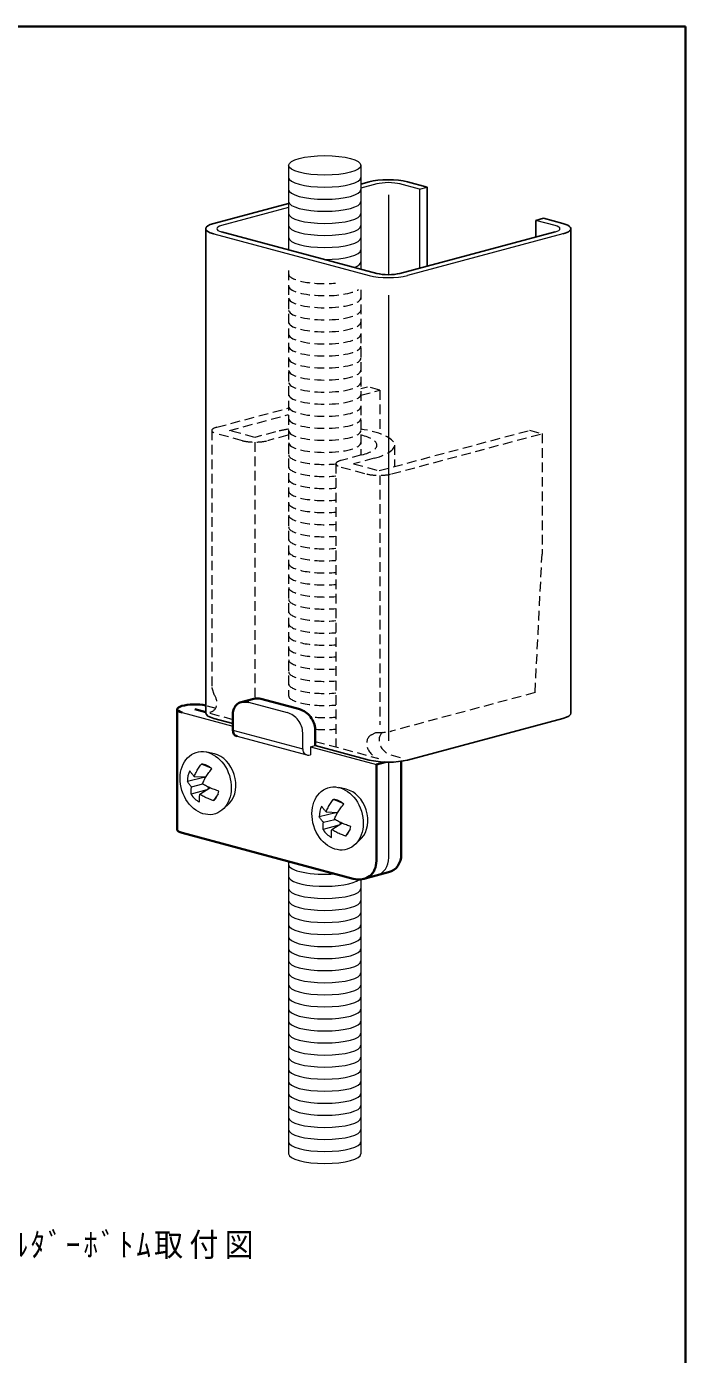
# Model space of a CAD drawing. Units: millimetres on the paper. Extents: x -405 to 405, y -286 to 286.
# Drawn here: x -97.5 to -15.5, y -176.2 to -11 of the extents above; entities that cross this region are included whole.
import ezdxf

# ---------------------------------------------------------------- set-up
doc = ezdxf.new("R2010")
doc.units = ezdxf.units.MM
doc.linetypes.add('DASHED1', pattern=[1.8, 1.2, -0.6])
for name, color, linetype, lineweight in [('0-1_吊りボルト', 4, 'Continuous', 18), ('0-3_BPボトム', 7, 'Continuous', 35), ('0-4_ビス', 4, 'Continuous', 18), ('0-5_ブレース材', 5, 'Continuous', 25), ('0-8_寸法線', 7, 'Continuous', 18), ('F-0_図面枠', 4, 'Continuous', 18)]:
    doc.layers.add(name, color=color, linetype=linetype, lineweight=lineweight)
doc.styles.add('ＭＳ ゴシック', font='')
doc.styles.get('ＭＳ ゴシック').set_extended_font_data('MS Gothic')

msp = doc.modelspace()

# ---------------------------------------------------------------- linework, layer by layer
at = {"layer": '0-1_吊りボルト'}
for p, q in [((-64.889, -28.275), (-64.889, -38.781)), ((-55.889, -28.275), (-55.889, -41.192)), ((-64.889, -114.903), (-64.889, -151.275)), ((-55.889, -117.137), (-55.889, -151.275))]:
    msp.add_line(p, q, dxfattribs=at)
at = {"layer": '0-1_吊りボルト', "linetype": 'DASHED1'}
for p, q in [((-64.889, -41.369), (-64.889, -94.275)), ((-55.889, -43.78), (-55.889, -64.334))]:
    msp.add_line(p, q, dxfattribs=at)
at = {"layer": '0-1_吊りボルト'}
msp.add_ellipse((-60.389, -28.275), major_axis=(4.5, 0), ratio=0.27, dxfattribs=at)
msp.add_ellipse((-60.389, -28.275), major_axis=(4.5, 0), ratio=0.27, dxfattribs=at)
for centre, major_axis, start_param, end_param in [((-60.389, -28.7), (-4.5, 0), 0, 0.0686802), ((-60.389, -29.775), (4.5, 0), 3.1415927, 6.2831853), ((-60.389, -31.275), (4.5, 0), 3.1415927, 6.2831853), ((-60.389, -32.775), (4.5, 0), 3.1415927, 6.2831853), ((-60.389, -34.275), (4.5, 0), 3.1415927, 6.2831853), ((-60.389, -35.775), (4.5, 0), 3.1415927, 6.2831853), ((-60.389, -37.275), (4.5, 0), 3.1415927, 6.2831853), ((-60.389, -38.775), (4.5, 0), 3.1415927, 3.1464895), ((-60.389, -38.775), (4.5, 0), 4.7151167, 6.2831853), ((-60.389, -40.275), (4.5, 0), 5.6708256, 6.2831853), ((-60.389, -115.275), (4.5, 0), 3.1415927, 4.9927045), ((-60.389, -116.775), (4.5, 0), 3.1415927, 5.9693005), ((-60.389, -118.275), (4.5, 0), 3.1415927, 6.2831853), ((-60.389, -119.775), (4.5, 0), 3.1415927, 6.2831853), ((-60.389, -121.275), (4.5, 0), 3.1415927, 6.2831853), ((-60.389, -122.775), (4.5, 0), 3.1415927, 6.2831853), ((-60.389, -124.275), (4.5, 0), 3.1415927, 6.2831853), ((-60.389, -125.775), (4.5, 0), 3.1415927, 6.2831853), ((-60.389, -127.275), (4.5, 0), 3.1415927, 6.2831853), ((-60.389, -128.775), (4.5, 0), 3.1415927, 6.2831853), ((-60.389, -130.275), (4.5, 0), 3.1415927, 6.2831853), ((-60.389, -131.775), (4.5, 0), 3.1415927, 6.2831853), ((-60.389, -133.275), (4.5, 0), 3.1415927, 6.2831853), ((-60.389, -134.775), (4.5, 0), 3.1415927, 6.2831853), ((-60.389, -136.275), (4.5, 0), 3.1415927, 6.2831853), ((-60.389, -137.775), (4.5, 0), 3.1415927, 6.2831853), ((-60.389, -139.275), (4.5, 0), 3.1415927, 6.2831853), ((-60.389, -140.775), (4.5, 0), 3.1415927, 6.2831853), ((-60.389, -142.275), (4.5, 0), 3.1415927, 6.2831853), ((-60.389, -143.775), (4.5, 0), 3.1415927, 6.2831853), ((-60.389, -145.275), (4.5, 0), 3.1415927, 6.2831853), ((-60.389, -146.775), (4.5, 0), 3.1415927, 6.2831853), ((-60.389, -148.275), (4.5, 0), 3.1415927, 6.2831853), ((-60.389, -149.775), (4.5, 0), 3.1415927, 6.2831853), ((-60.389, -151.275), (4.5, 0), 3.1415927, 6.2831853)]:
    msp.add_ellipse(centre, major_axis=major_axis, ratio=0.27, start_param=start_param, end_param=end_param, dxfattribs=at)
at = {"layer": '0-1_吊りボルト', "linetype": 'DASHED1'}
for centre, start_param, end_param in [((-60.389, -41.775), 3.1415927, 5.0153695), ((-60.389, -43.275), 3.1415927, 5.9229539), ((-60.389, -44.775), 3.1415927, 6.2831853), ((-60.389, -46.275), 3.1415927, 6.2831853), ((-60.389, -47.775), 3.1415927, 6.2831853), ((-60.389, -49.275), 3.1415927, 6.2831853), ((-60.389, -50.775), 3.1415927, 6.2831853), ((-60.389, -52.275), 3.1415927, 6.2831853), ((-60.389, -53.775), 3.1415927, 6.2831853), ((-60.389, -55.275), 3.1415927, 6.2831853), ((-60.389, -56.775), 3.1415927, 6.2831853), ((-60.389, -58.275), 3.1415927, 6.2831853), ((-60.389, -59.775), 3.1415927, 6.2831853), ((-60.389, -61.275), 3.1415927, 6.2831853), ((-60.389, -62.775), 3.1415927, 6.2831853), ((-60.389, -64.275), 3.1415927, 5.0265006), ((-60.389, -64.275), 6.2327404, 6.2831853), ((-60.389, -65.775), 3.1415927, 5.0262066), ((-60.389, -67.275), 3.1415927, 5.0262066), ((-60.389, -68.775), 3.1415927, 5.0262066), ((-60.389, -70.275), 3.1415927, 5.0262066), ((-60.389, -71.775), 3.1415927, 5.0262066), ((-60.389, -73.275), 3.1415927, 5.0262066), ((-60.389, -74.775), 3.1415927, 5.0262066), ((-60.389, -74.775), 3.1415927, 5.0262066), ((-60.389, -76.275), 3.1415927, 5.0262066), ((-60.389, -77.775), 3.1415927, 5.0262066), ((-60.389, -79.275), 3.1415927, 5.0262066), ((-60.389, -80.775), 3.1415927, 5.0262066), ((-60.389, -82.275), 3.1415927, 5.0262066), ((-60.389, -83.775), 3.1415927, 5.0262066), ((-60.389, -85.275), 3.1415927, 5.0262066), ((-60.389, -86.775), 3.1415927, 5.0262066), ((-60.389, -88.275), 3.1415927, 5.0262066), ((-60.389, -89.775), 3.1415927, 5.0262066), ((-60.389, -91.275), 3.1415927, 5.0262066), ((-60.389, -92.775), 3.1415927, 5.0262066), ((-60.389, -94.275), 3.1415927, 5.0262066), ((-60.389, -95.775), 4.4410952, 5.0262066), ((-60.389, -97.275), 4.4410952, 5.0262066)]:
    msp.add_ellipse(centre, major_axis=(4.5, 0), ratio=0.27, start_param=start_param, end_param=end_param, dxfattribs=at)
at = {"layer": '0-3_BPボトム', "color": 4, "linetype": 'DASHED1', "lineweight": 18}
for p, q in [((-55.889, -56.052), (-55.076, -55.834)), ((-53.53, -56.249), (-55.076, -55.834)), ((-55.889, -56.88), (-53.53, -56.249)), ((-53.53, -56.249), (-53.53, -61.659)), ((-73.815, -60.855), (-64.889, -58.464)), ((-72.269, -61.27), (-64.889, -59.292)), ((-74.455, -61.27), (-74.455, -93.27)), ((-70.627, -62.538), (-73.815, -61.684)), ((-69.082, -62.124), (-72.269, -61.27)), ((-66.522, -61.438), (-69.082, -62.124)), ((-69.082, -62.709), (-69.082, -94.47)), ((-64.977, -61.852), (-67.536, -62.538)), ((-64.977, -61.852), (-64.975, -61.851)), ((-52.083, -66.679), (-33.344, -61.657)), ((-34.89, -61.243), (-33.344, -61.657)), ((-33.344, -61.657), (-33.344, -76.657)), ((-55.802, -64.311), (-58.362, -64.997)), ((-51.717, -63.081), (-51.717, -65.752)), ((-58.999, -65.41), (-58.999, -100.654)), ((-58.36, -65.824), (-55.173, -66.678)), ((-54.256, -64.724), (-56.816, -65.41)), ((-53.53, -66.849), (-53.53, -97.901)), ((-34.213, -93.89), (-33.344, -76.657)), ((-74.394, -93.423), (-74.197, -94.063)), ((-34.213, -93.89), (-52.084, -98.679)), ((-75.023, -95.532), (-73.971, -95.814)), ((-74.695, -96.448), (-71.833, -97.215)), ((-54.562, -99.123), (-54.042, -98.843)), ((-61.594, -99.958), (-53.722, -102.068)), ((-52.187, -101.651), (-50.873, -102.003))]:
    msp.add_line(p, q, dxfattribs=at)
at = {"layer": '0-3_BPボトム'}
for p, q in [((-70.782, -95.065), (-69.237, -94.651)), ((-68.356, -94.664), (-63.513, -95.962)), ((-78.753, -95.946), (-78.753, -110.945)), ((-76.568, -95.946), (-75.195, -96.314)), ((-71.833, -98.561), (-71.833, -96.561)), ((-61.594, -100.476), (-61.594, -98.445)), ((-50.873, -114.002), (-50.873, -102.436)), ((-53.963, -102.831), (-52.869, -102.538)), ((-53.963, -114.83), (-53.963, -102.831)), ((-78.138, -111.353), (-56.861, -117.054)), ((-55.542, -117.073), (-52.451, -116.245))]:
    msp.add_line(p, q, dxfattribs=at)
at = {"layer": '0-3_BPボトム', "color": 4, "lineweight": 18}
for p, q in [((-69.901, -95.078), (-65.058, -96.376)), ((-78.138, -96.354), (-71.833, -98.043)), ((-71.833, -98.561), (-63.14, -100.89)), ((-63.14, -100.89), (-63.14, -98.876)), ((-71.307, -99.308), (-62.614, -101.638)), ((-62.174, -100.631), (-61.594, -100.476)), ((-62.174, -100.631), (-53.963, -102.831)), ((-62.174, -100.631), (-62.174, -101.631)), ((-52.418, -114.416), (-52.418, -102.544))]:
    msp.add_line(p, q, dxfattribs=at)
at = {"layer": '0-3_BPボトム', "color": 4, "linetype": 'DASHED1', "lineweight": 18}
msp.add_lwpolyline([(-56.816, -65.41), (-53.629, -66.264), (-34.89, -61.243)], dxfattribs=at)
for centre, major_axis, ratio, start_param, end_param in [((-72.269, -61.27), (2.185, 0), 0.268, 2.3560997, 3.9270856), ((-60.389, -63.081), (8.671, 0), 0.268, 2.1164218, 2.3562893), ((-60.389, -63.081), (8.671, 0), 0.268, 5.4975027, 7.3083562), ((-69.082, -62.124), (2.185, 0), 0.268, 3.926896, 5.4978819), ((-60.389, -63.081), (6.488, 0), 0.268, 2.3372537, 2.3562893), ((-60.389, -63.081), (6.488, 0), 0.268, 5.4975027, 7.0875243), ((-56.816, -65.41), (2.183, 0), 0.268, 2.3547833, 3.926896), ((-53.629, -66.264), (2.183, 0), 0.268, 3.926896, 5.4978819), ((-75.264, -94.795), (-1.023, 1.333), 0.77, 2.7612735, 4.671791), ((-72.269, -93.27), (2.185, 0), 0.268, 3.1415927, 3.3664992), ((-76.568, -95.946), (2.185, 0), 0.268, 0.7853034, 0.785493), ((-53.722, -100.568), (-1.023, 1.333), 0.77, 6.1175575, 8.64112), ((-53.629, -98.264), (2.183, 0), 0.268, 4.5231227, 5.4978819), ((-52.177, -100.153), (-1.023, 1.333), 0.77, 0.0234653, 2.3579347)]:
    msp.add_ellipse(centre, major_axis=major_axis, ratio=ratio, start_param=start_param, end_param=end_param, dxfattribs=at)
at = {"layer": '0-3_BPボトム'}
for centre, major_axis, ratio, start_param, end_param in [((-76.568, -95.946), (2.185, 0), 0.268, 0.8916809, 3.9109275), ((-69.901, -97.078), (-1.364, 1.777), 0.77, 5.4925709, 7.0737997), ((-68.356, -96.664), (-1.364, 1.777), 0.77, 5.4925709, 5.9758352), ((-75.264, -94.795), (-1.023, 1.333), 0.77, 2.3509783, 2.4053538), ((-63.526, -97.958), (-1.364, 1.777), 0.77, 3.9252521, 5.4995259), ((-70.867, -98.302), (0.682, 0.889), 0.77, 2.3509783, 3.4521071), ((-76.568, -110.945), (2.185, 0), 0.268, 3.1415927, 3.9109275), ((-53.771, -113.226), (-2.045, 2.666), 0.77, 2.8307759, 3.932207), ((-56.861, -114.054), (-2.045, 2.666), 0.77, 2.3579332, 3.932207)]:
    msp.add_ellipse(centre, major_axis=major_axis, ratio=ratio, start_param=start_param, end_param=end_param, dxfattribs=at)
at = {"layer": '0-3_BPボトム', "color": 4, "lineweight": 18}
for centre, major_axis, start_param, end_param in [((-65.072, -98.372), (-1.364, 1.777), 3.9252521, 5.4995259), ((-62.174, -100.631), (0.682, 0.889), 2.3509783, 3.9252521), ((-55.316, -113.64), (-2.045, 2.666), 2.8307759, 3.932207)]:
    msp.add_ellipse(centre, major_axis=major_axis, ratio=0.77, start_param=start_param, end_param=end_param, dxfattribs=at)
at = {"layer": '0-4_ビス'}
for p, q in [((-74.13, -101.52), (-75.079, -101.297)), ((-77.175, -103.648), (-77.189, -103.629)), ((-77.116, -103.731), (-77.175, -103.648)), ((-77.057, -103.814), (-77.116, -103.731)), ((-76.996, -103.896), (-77.057, -103.814)), ((-76.935, -103.977), (-76.996, -103.896)), ((-76.873, -104.057), (-76.935, -103.977)), ((-76.811, -104.136), (-76.873, -104.057)), ((-76.6, -104.204), (-76.539, -104.071)), ((-76.539, -104.071), (-76.473, -103.94)), ((-76.473, -103.94), (-76.405, -103.81)), ((-76.405, -103.81), (-76.333, -103.681)), ((-76.333, -103.681), (-76.258, -103.553)), ((-76.258, -103.553), (-76.179, -103.425)), ((-76.179, -103.425), (-76.098, -103.299)), ((-76.098, -103.299), (-76.014, -103.174)), ((-76.014, -103.174), (-75.928, -103.049)), ((-75.928, -103.049), (-75.839, -102.925)), ((-75.839, -102.925), (-75.748, -102.802)), ((-75.748, -102.802), (-75.731, -102.779)), ((-74.525, -103.293), (-75.731, -102.779)), ((-75.065, -104.205), (-74.981, -104.08)), ((-74.981, -104.08), (-74.895, -103.955)), ((-74.895, -103.955), (-74.806, -103.831)), ((-74.806, -103.831), (-74.715, -103.708)), ((-74.715, -103.708), (-74.622, -103.585)), ((-74.622, -103.585), (-74.527, -103.463)), ((-74.527, -103.463), (-74.447, -103.362)), ((-75.428, -104.439), (-77.497, -104.961)), ((-77.448, -105.031), (-77.497, -104.961)), ((-77.389, -105.113), (-77.448, -105.031)), ((-77.329, -105.195), (-77.389, -105.113)), ((-77.267, -105.276), (-77.329, -105.195)), ((-77.206, -105.356), (-77.267, -105.276)), ((-77.143, -105.435), (-77.206, -105.356)), ((-77.079, -105.512), (-77.143, -105.435)), ((-77.015, -105.589), (-77.079, -105.512)), ((-76.984, -105.624), (-77.015, -105.589)), ((-76.984, -105.624), (-75.575, -105.259)), ((-76.747, -104.213), (-76.811, -104.136)), ((-76.682, -104.29), (-76.747, -104.213)), ((-76.652, -104.325), (-76.682, -104.29)), ((-76.652, -104.325), (-76.6, -104.204)), ((-76.652, -104.325), (-75.18, -104.388)), ((-75.951, -106.53), (-74.679, -105.733)), ((-75.619, -105.231), (-75.567, -105.11)), ((-75.567, -105.11), (-75.505, -104.978)), ((-75.505, -104.978), (-75.44, -104.846)), ((-75.44, -104.846), (-75.372, -104.716)), ((-75.428, -104.439), (-75.405, -104.378)), ((-75.275, -104.546), (-75.428, -104.439)), ((-75.372, -104.716), (-75.3, -104.587)), ((-75.3, -104.587), (-75.224, -104.459)), ((-75.224, -104.459), (-75.146, -104.332)), ((-75.146, -104.332), (-75.065, -104.205)), ((-74.847, -105.657), (-74.933, -105.893)), ((-57.71, -105.92), (-58.659, -105.697)), ((-75.073, -105.98), (-77.023, -106.532)), ((-73.657, -106.482), (-74.234, -107.333)), ((-59.507, -107.449), (-59.419, -107.325)), ((-59.419, -107.325), (-59.328, -107.202)), ((-59.328, -107.202), (-59.31, -107.179)), ((-58.104, -107.693), (-59.31, -107.179)), ((-73.035, -108.385), (-72.225, -107.602)), ((-59.007, -108.839), (-61.077, -109.361)), ((-60.755, -108.048), (-60.768, -108.029)), ((-60.696, -108.131), (-60.755, -108.048)), ((-60.636, -108.214), (-60.696, -108.131)), ((-60.576, -108.296), (-60.636, -108.214)), ((-60.515, -108.377), (-60.576, -108.296)), ((-60.453, -108.457), (-60.515, -108.377)), ((-60.39, -108.536), (-60.453, -108.457)), ((-60.326, -108.613), (-60.39, -108.536)), ((-60.262, -108.69), (-60.326, -108.613)), ((-60.231, -108.724), (-60.262, -108.69)), ((-60.231, -108.724), (-60.179, -108.604)), ((-60.231, -108.724), (-58.76, -108.787)), ((-60.179, -108.604), (-60.118, -108.471)), ((-60.118, -108.471), (-60.053, -108.34)), ((-60.053, -108.34), (-59.984, -108.21)), ((-59.984, -108.21), (-59.912, -108.081)), ((-59.912, -108.081), (-59.837, -107.953)), ((-59.837, -107.953), (-59.759, -107.825)), ((-59.759, -107.825), (-59.678, -107.699)), ((-59.678, -107.699), (-59.594, -107.574)), ((-59.594, -107.574), (-59.507, -107.449)), ((-59.007, -108.839), (-58.984, -108.778)), ((-58.855, -108.946), (-59.007, -108.839)), ((-58.951, -109.116), (-58.879, -108.987)), ((-58.879, -108.987), (-58.804, -108.859)), ((-58.804, -108.859), (-58.725, -108.732)), ((-58.725, -108.732), (-58.644, -108.605)), ((-58.644, -108.605), (-58.561, -108.48)), ((-58.561, -108.48), (-58.474, -108.355)), ((-58.474, -108.355), (-58.386, -108.231)), ((-58.386, -108.231), (-58.295, -108.108)), ((-58.295, -108.108), (-58.202, -107.985)), ((-58.202, -107.985), (-58.107, -107.863)), ((-58.107, -107.863), (-58.027, -107.762)), ((-61.028, -109.431), (-61.077, -109.361)), ((-60.968, -109.513), (-61.028, -109.431)), ((-60.908, -109.595), (-60.968, -109.513)), ((-60.847, -109.676), (-60.908, -109.595)), ((-60.785, -109.756), (-60.847, -109.676)), ((-60.722, -109.835), (-60.785, -109.756)), ((-60.658, -109.912), (-60.722, -109.835)), ((-60.594, -109.989), (-60.658, -109.912)), ((-58.652, -110.38), (-60.602, -110.932)), ((-60.563, -110.024), (-60.594, -109.989)), ((-60.563, -110.024), (-59.154, -109.659)), ((-59.53, -110.93), (-58.258, -110.133)), ((-59.198, -109.631), (-59.146, -109.51)), ((-59.146, -109.51), (-59.085, -109.378)), ((-59.085, -109.378), (-59.02, -109.246)), ((-59.02, -109.246), (-58.951, -109.116)), ((-58.427, -110.057), (-58.513, -110.293)), ((-57.236, -110.882), (-57.814, -111.733)), ((-56.614, -112.785), (-55.804, -112.002))]:
    msp.add_line(p, q, dxfattribs=at)
for points in [[(-77.023, -106.532), (-77.024, -106.456), (-77.024, -106.35), (-77.022, -106.245), (-77.02, -106.14), (-77.016, -106.036), (-77.01, -105.932), (-77.003, -105.829), (-76.995, -105.726), (-76.984, -105.624)], [(-73.564, -106.146), (-73.684, -106.107), (-73.832, -106.058), (-73.98, -106.007), (-74.126, -105.955), (-74.271, -105.901), (-74.414, -105.844), (-74.556, -105.786), (-74.696, -105.726), (-74.834, -105.663), (-74.97, -105.598), (-75.104, -105.53), (-75.236, -105.46), (-75.366, -105.387), (-75.494, -105.31), (-75.619, -105.231)], [(-75.989, -107.5), (-75.989, -107.468), (-75.991, -107.362), (-75.99, -107.257), (-75.989, -107.151), (-75.987, -107.047), (-75.983, -106.942), (-75.977, -106.839), (-75.97, -106.735), (-75.961, -106.632), (-75.951, -106.53)], [(-74.234, -107.333), (-74.312, -107.306), (-74.458, -107.254), (-74.603, -107.2), (-74.746, -107.144), (-74.888, -107.085), (-75.028, -107.025), (-75.166, -106.962), (-75.302, -106.897), (-75.437, -106.829), (-75.569, -106.759), (-75.698, -106.686), (-75.826, -106.61), (-75.951, -106.53)], [(-60.602, -110.932), (-60.603, -110.856), (-60.603, -110.75), (-60.602, -110.645), (-60.599, -110.54), (-60.595, -110.436), (-60.59, -110.332), (-60.582, -110.229), (-60.574, -110.126), (-60.563, -110.024)], [(-57.143, -110.545), (-57.263, -110.507), (-57.412, -110.458), (-57.559, -110.407), (-57.705, -110.355), (-57.85, -110.301), (-57.993, -110.244), (-58.135, -110.186), (-58.275, -110.126), (-58.413, -110.063), (-58.549, -109.998), (-58.684, -109.93), (-58.816, -109.86), (-58.946, -109.787), (-59.073, -109.71), (-59.198, -109.631)], [(-59.568, -111.9), (-59.569, -111.868), (-59.57, -111.762), (-59.57, -111.656), (-59.568, -111.551), (-59.566, -111.447), (-59.562, -111.342), (-59.556, -111.239), (-59.549, -111.135), (-59.541, -111.032), (-59.53, -110.93)], [(-57.814, -111.733), (-57.891, -111.706), (-58.037, -111.654), (-58.182, -111.6), (-58.326, -111.544), (-58.467, -111.485), (-58.607, -111.425), (-58.745, -111.362), (-58.882, -111.297), (-59.016, -111.229), (-59.148, -111.159), (-59.278, -111.086), (-59.405, -111.009), (-59.53, -110.93)]]:
    msp.add_lwpolyline(points, dxfattribs=at)
for centre in [(-75.214, -105.154), (-58.793, -109.554)]:
    msp.add_ellipse(centre, major_axis=(-1.203, 3.815), ratio=0.775, dxfattribs=at)
for centre, major_axis, start_param, end_param in [((-74.248, -104.895), (-1.052, 3.338), 3.5655778, 5.8546156), ((-75.504, -105.232), (-0.752, 2.384), 0.6193481, 1.2206666), ((-75.504, -105.232), (-0.752, 2.384), 5.338638, 6.0110071), ((-75.504, -105.232), (-0.752, 2.384), 1.8896109, 2.5096444), ((-75.504, -105.232), (-0.752, 2.384), 3.4450299, 4.0912872), ((-59.083, -109.632), (-0.752, 2.384), 5.338638, 6.0110071), ((-57.827, -109.295), (-1.052, 3.338), 3.5655778, 5.8546156), ((-59.083, -109.632), (-0.752, 2.384), 0.6193481, 1.2206666), ((-59.083, -109.632), (-0.752, 2.384), 3.4450299, 4.0912872), ((-59.083, -109.632), (-0.752, 2.384), 1.8896109, 2.5096444)]:
    msp.add_ellipse(centre, major_axis=major_axis, ratio=0.775, start_param=start_param, end_param=end_param, dxfattribs=at)
at = {"layer": '0-5_ブレース材'}
for p, q in [((-54.852, -30.321), (-55.889, -30.598)), ((-47.645, -30.978), (-50.097, -30.321)), ((-47.645, -30.978), (-47.645, -40.813)), ((-64.889, -33.01), (-74.208, -35.507)), ((-75.195, -36.154), (-75.195, -96.449)), ((-34.122, -35.119), (-33.156, -34.86)), ((-34.122, -35.119), (-34.122, -37.189)), ((-30.741, -35.507), (-33.156, -34.86)), ((-29.754, -96.449), (-29.754, -36.154)), ((-53.901, -41.725), (-73.242, -36.542)), ((-31.707, -36.542), (-51.048, -41.725)), ((-74.208, -97.096), (-71.833, -97.732)), ((-30.741, -97.096), (-50.097, -102.282)), ((-61.594, -100.476), (-54.852, -102.282))]:
    msp.add_line(p, q, dxfattribs=at)
at = {"layer": '0-5_ブレース材', "color": 4, "lineweight": 18}
for p, q in [((-53.901, -30.584), (-55.889, -31.116)), ((-48.611, -31.236), (-51.048, -30.584)), ((-48.611, -31.236), (-47.645, -30.978)), ((-48.611, -31.236), (-48.611, -41.072)), ((-52.475, -31.928), (-52.475, -41.882)), ((-64.889, -33.528), (-73.242, -35.766)), ((-31.707, -35.766), (-34.122, -35.119)), ((-74.208, -36.801), (-54.852, -41.987)), ((-30.741, -36.801), (-50.097, -41.987)), ((-52.475, -44.445), (-52.475, -99.893))]:
    msp.add_line(p, q, dxfattribs=at)
at = {"layer": '0-5_ブレース材'}
for centre, major_axis, start_param, end_param in [((-52.475, -30.978), (-3.402, 0), 3.9384276, 5.5015994), ((-71.793, -36.154), (-3.402, 0), 5.5015994, 7.0647712), ((-33.156, -36.154), (-3.402, 0), 3.306352, 3.9231786), ((-33.156, -36.154), (-3.402, 0), 2.3600067, 3.306352), ((-52.475, -41.33), (-2.041, 0), 0.7968349, 2.3447577), ((-71.793, -96.449), (-3.402, 0), 0, 0.7815859), ((-33.156, -96.449), (-3.402, 0), 2.3600067, 3.1415927), ((-52.475, -101.625), (-3.402, 0), 0.7968349, 2.3447577)]:
    msp.add_ellipse(centre, major_axis=major_axis, ratio=0.27, start_param=start_param, end_param=end_param, dxfattribs=at)
at = {"layer": '0-5_ブレース材', "color": 4, "lineweight": 18}
for centre, major_axis, start_param, end_param in [((-52.475, -30.978), (-2.041, 0), 3.9231786, 5.5015994), ((-71.793, -36.154), (-2.041, 0), 5.5015994, 7.0647712), ((-33.156, -36.154), (-2.041, 0), 2.3600067, 3.9231786), ((-52.475, -41.33), (-3.402, 0), 0.7968349, 2.3447577)]:
    msp.add_ellipse(centre, major_axis=major_axis, ratio=0.27, start_param=start_param, end_param=end_param, dxfattribs=at)
at = {"layer": 'F-0_図面枠', "color": 7, "lineweight": 35}
for p in [(-405, -11), (-15.5, -286)]:
    msp.add_line(p, (-15.5, -11), dxfattribs=at)

# ---------------------------------------------------------------- texts
at = {"layer": '0-8_寸法線', "insert": (-105.783, -164.374), "char_height": 2.933, "attachment_point": 7, "style": 'ＭＳ ゴシック'}
msp.add_mtext('\\T1.22;\\W0.9;BPﾎﾙﾀﾞｰﾎﾞﾄﾑ取付図', dxfattribs=at)

doc.saveas('drawing.dxf')
